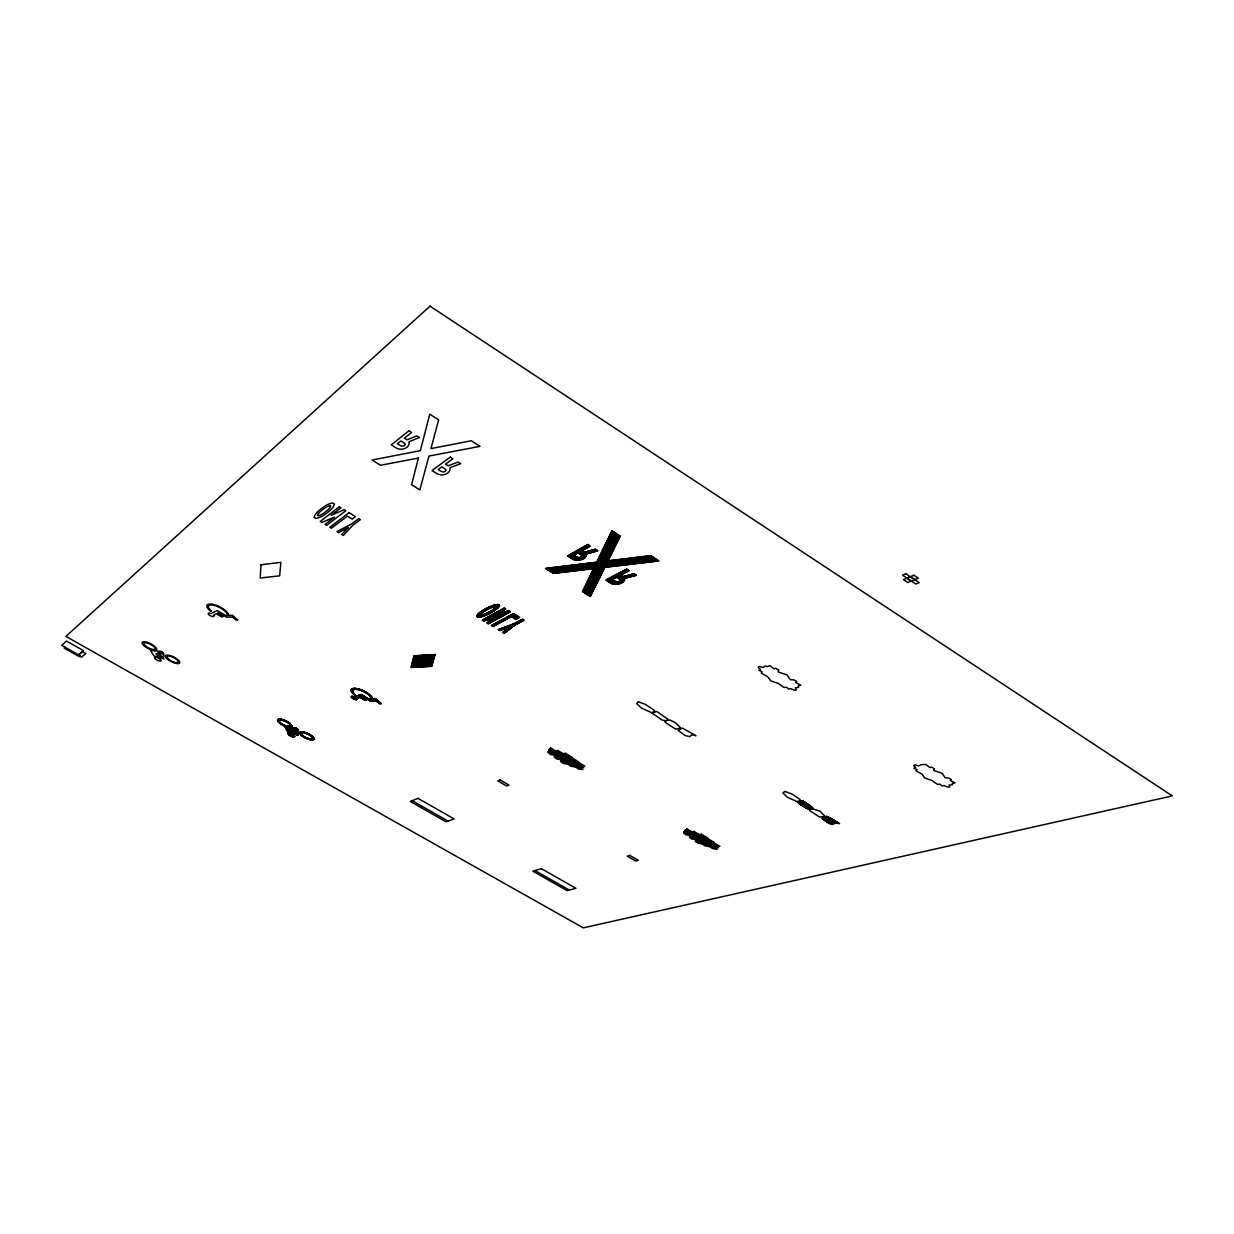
<?xml version="1.0" encoding="UTF-8"?>
<svg xmlns="http://www.w3.org/2000/svg" width="1234" height="1234" viewBox="0 0 1234 1234"><rect width="100%" height="100%" fill="white"/><g stroke="black" fill="none" stroke-linecap="round" stroke-linejoin="round"><path stroke-width="1.5" d="M435.047 654.483L431.699 666.298L411.076 667.471L414.084 655.809L435.016 654.606M297.78 733.366L298.551 731.376L292.335 729.51L298.643 730.112L296.607 728.353L285.1 727.088L287.861 731.978L297.965 735.125L297.209 733.706L291.733 731.839L290.514 730.081L297.78 733.366L293.785 728.045M596.716 562.226L611.925 530.79L620.224 536.111L607.961 560.853L650.781 555.686L658.971 560.915L604.768 567.316L590.315 596.5L582.51 591.61L593.631 568.627L553.341 573.378L545.428 568.427L596.716 562.226L601.637 573.625M65.201 647.341L64.245 648.189L79.392 656.673L80.364 655.84L61.7 645.351L66.482 641.063L83.357 650.549L78.452 654.76M833.027 824.189L828.662 823.155L821.998 818.358L826.687 816.368L839.598 823.618L835.68 822.708L833.027 824.189L831.192 818.312M492.829 626.517L511.277 616.584L515.843 619.375L519.622 617.355L513.529 613.622L491.333 625.607L492.829 626.517L492.212 625.129M906.928 578.098L910.276 576.694M370.863 700.711L361.223 694.464L354.281 696.902A3.07 1.08 24.9 0 0 351.32 697.056A3.07 1.08 24.9 0 0 355.006 699.477A3.07 1.08 24.9 0 0 356.564 698.413L359.804 697.272L365.171 700.403L366.282 699.801L361.13 696.809L362.38 696.377L369.799 700.681L376.108 700.835L379.162 703.55L381.244 703.642L380.18 702.686M508.963 610.815L494.526 615.18L505.909 608.948L504.382 608.007L482.324 620.131L483.836 621.041L497.78 616.907L486.828 622.877L488.34 623.787L510.49 611.755L508.963 610.815L509.688 612.187M636.436 575.275L624.79 578.314A23.353 10.52 23 0 1 616.846 584.191A6.787 3.039 22.8 0 1 610.845 583.204A11.862 5.322 22.8 0 1 610.028 582.756L605.786 580.073L626.687 569.09L629.139 570.632L620.656 575.059L623.093 576.602L634.014 573.733L636.389 575.245M369.305 699.154L376.401 699.323L381.244 703.642M477.82 617.231L478.175 617.262A37.236 15.348 24.6 0 0 482.386 616.476A93.229 38.778 25.3 0 0 486.196 615.087A187.136 78.575 26.5 0 0 490.978 612.727A126.269 52.846 25.7 0 0 494.88 610.398A108.484 45.349 25.5 0 0 497.95 607.868A37.637 15.687 24.6 0 0 499.6 605.385L498.12 604.444A37.205 15.394 23.7 0 0 493.723 605.277A90.884 37.221 23.1 0 0 489.852 606.712A176.246 71.109 22.1 0 0 480.797 611.786A90.498 36.897 23.1 0 0 478.221 613.93A36.804 15.055 23.8 0 0 476.679 616.352L477.82 617.231L476.956 615.689M806.758 808.455L811.062 809.288L813.221 808.239L802.516 800.635L797.365 801.869L806.758 808.455L804.583 801.961M372.36 698.537L370.894 697.981A9.98 3.548 24.9 0 0 358.014 689.544A9.98 3.548 24.9 0 0 355.253 694.711L354.22 694.742A11.569 4.103 24.9 0 1 357.428 688.742A11.569 4.103 24.9 0 1 372.36 698.537L370.385 696.67M498.783 604.583L499.4 605.832M412.171 800.681L448.05 821.088M534.954 870.525L569.275 890.053M581.661 556.118A2.73 1.234 23.4 0 0 580.504 554.513L578.052 552.971L574.011 555.254L576.448 556.796A2.545 1.157 23.4 0 0 578.36 557.49A5.568 2.514 23.5 0 0 581.615 555.794M619.962 580.026A5.522 2.483 22.8 0 1 616.614 581.646A2.53 1.126 22.8 0 1 614.733 580.952L612.311 579.425L616.476 577.25L618.897 578.777A2.715 1.219 22.8 0 1 619.992 580.335M910.584 576.648L914.949 579.579M906.789 578.237L911.155 581.152M351.304 696.778L353.526 698.922M351.86 692.32L354.359 694.742M355.978 696.315L357.721 698.012M355.593 696.439L357.336 698.135M355.207 696.578L356.965 698.274M354.837 696.701L356.58 698.398M354.451 696.84L356.919 699.231M353.819 696.732L356.688 699.508M353.078 696.516L356.287 699.616M352.461 696.408L355.778 699.616M351.937 696.408L355.161 699.508M351.536 696.516L354.42 699.308M353.14 688.51L354.05 689.39M359.773 694.973L361.531 696.67M362.457 697.58L365.295 700.341M352.708 688.603L353.649 689.513M359.387 695.112L364.323 699.909M352.322 688.726L353.294 689.683M359.017 695.236L363.043 699.169M351.968 688.896L353.001 689.883M358.631 695.374L361.763 698.413M351.659 689.096L352.754 690.161M358.246 695.513L360.482 697.673M351.412 689.359L352.6 690.516M357.875 695.637L359.618 697.333M351.212 689.667L352.538 690.963M357.49 695.775L359.233 697.472M351.104 690.068L352.662 691.58M357.104 695.914L358.863 697.611M351.088 690.562L353.202 692.613M356.734 696.038L358.477 697.734M351.274 691.241L354.852 694.727M356.348 696.177L358.091 697.873M359.017 689.143L359.958 690.053M358.292 688.942L359.202 689.837M367.917 698.351L370.323 700.696M357.613 688.788L358.492 689.652M366.637 697.596L369.784 700.681M356.95 688.649L357.814 689.513M365.341 696.855L368.503 699.925M356.317 688.557L357.181 689.39M364.061 696.099L367.208 699.184M355.716 688.479L356.58 689.312M362.765 695.359L365.927 698.444M355.145 688.418L356.009 689.266M361.485 694.603L364.647 697.688M354.59 688.402L355.469 689.251M360.914 694.572L363.351 696.948M354.081 688.402L354.96 689.266M360.544 694.696L362.287 696.408M365.033 699.076L365.958 699.986M353.587 688.433L354.482 689.312M360.158 694.835L361.901 696.547M363.752 698.336L365.619 700.156M374.612 699.277L377.064 701.683M368.334 693.631L371.743 696.979M374.072 699.262L375.66 700.819M366.683 692.536L372.236 697.966M373.547 699.262L375.121 700.804M365.387 691.78L367.377 693.739M373.007 699.246L374.596 700.789M364.261 691.194L365.788 692.675M372.467 699.231L374.056 700.789M363.243 690.716L364.539 691.981M371.943 699.215L373.516 700.773M362.302 690.3L363.459 691.441M371.403 699.2L372.992 700.758M361.408 689.945L362.488 690.994M370.863 699.2L372.452 700.742M360.575 689.636L361.593 690.624M370.339 699.184L371.928 700.727M359.773 689.374L360.744 690.315M369.799 699.169L371.388 700.727M376.216 699.308L380.596 703.611M375.691 699.308L380.057 703.596M375.151 699.292L379.501 703.565M277.804 719.576L279.378 721.674M279.794 722.214L281.352 724.296M288.262 733.474L289.836 735.557M277.619 719.808L280.673 723.849M288.139 733.783L289.095 735.032M277.527 720.162L279.887 723.294M277.635 720.779L278.899 722.461M280.735 719.206L281.383 720.054M285.64 725.746L286.273 726.579M286.797 727.273L291.07 732.981M291.872 734.029L294.031 736.914M280.349 719.144L280.997 720.024M285.162 725.561L285.794 726.425M286.411 727.242L290.607 732.842M291.347 733.814L293.692 736.929M279.964 719.113L280.627 720.008M284.653 725.361L285.301 726.24M286.026 727.196L290.144 732.688M290.854 733.628L293.306 736.899M279.594 719.098L280.288 720.024M284.113 725.129L284.807 726.039M285.64 727.15L289.682 732.549M290.283 733.459A3.563 1.157 25.1 0 1 294.602 736.636A3.563 1.157 25.1 0 1 289.311 735.202A3.563 1.157 25.1 0 1 290.283 733.459L292.905 736.821M279.239 719.113L279.964 720.07M283.573 724.867L284.283 725.823M285.255 727.104L289.234 732.41M289.959 733.366L292.473 736.729M278.899 719.144L279.671 720.162M282.987 724.574L283.743 725.577M285.779 728.291L288.771 732.256M289.543 733.289L292.011 736.59M278.591 719.191L279.408 720.301M282.37 724.219L283.188 725.314M286.859 730.189L288.309 732.117M289.157 733.258L291.532 736.405M278.298 719.283L279.208 720.502M281.691 723.803L282.601 725.021M288.818 733.258L291.008 736.189M278.036 719.407L279.115 720.841M280.92 723.247L282 724.682M288.509 733.32L290.453 735.911M284.884 720.44L285.594 721.381M289.311 726.348L290.005 727.289M290.283 727.659L292.905 731.16M293.985 732.61L295.235 734.276M284.375 720.224L285.054 721.134M288.972 726.379L289.635 727.273M289.897 727.613L292.365 730.914M293.507 732.441L294.772 734.137M283.882 720.039L284.53 720.918M288.617 726.379L289.265 727.242M289.512 727.566L291.826 730.667M293.029 732.286L294.309 733.983M283.388 719.869L284.036 720.733M288.247 726.363L288.879 727.196M289.126 727.536L291.286 730.435M292.566 732.117L293.846 733.844M282.91 719.715L283.542 720.563M287.846 726.302L288.478 727.135M288.741 727.489L290.761 730.189M292.088 731.963L293.383 733.706M282.463 719.576L283.08 720.409M287.445 726.24L288.062 727.057M288.34 727.443L292.921 733.551M282 719.468L282.632 720.286M287.013 726.147L287.63 726.965M287.954 727.397L292.458 733.412M293.846 735.263L294.648 736.328M281.568 719.36L282.2 720.193M286.581 726.039L287.183 726.857M287.568 727.366L291.995 733.274M293.06 734.693L294.571 736.698M281.151 719.268L281.784 720.116M286.118 725.901L286.735 726.733M287.183 727.32L291.532 733.119M292.427 734.323L294.324 736.852M290.005 723.448L291.918 726.008M293.399 727.998L294.695 729.741M295.111 730.297L297.193 733.104M289.157 722.8L291.887 726.44M293.013 727.952L294.309 729.695M295.019 730.651L296.654 732.857M288.432 722.306L291.733 726.718M292.612 727.906L293.923 729.664M294.571 730.528L296.129 732.61M296.839 733.582L297.872 734.955M287.769 721.89L288.972 723.494M290.329 725.314L291.517 726.919M292.227 727.875L293.538 729.633M294.031 730.281L295.589 732.364M296.361 733.412L297.548 735.001M287.136 721.535L288.108 722.831M290.298 725.762L291.27 727.057M291.841 727.829L293.152 729.587M293.491 730.034L295.049 732.132M295.882 733.258L297.085 734.862M286.55 721.211L287.399 722.368M290.252 725.854A6.139 2.005 25.3 0 1 281.121 723.402A6.139 2.005 25.3 0 1 282.802 720.332A6.139 2.005 25.3 0 1 290.252 725.854L290.977 727.165M291.455 727.782L292.767 729.556M292.952 729.803L294.51 731.885M295.42 733.089L296.623 734.708M285.98 720.934L286.766 721.983M289.897 726.178L290.684 727.227M291.054 727.736L293.97 731.639M294.941 732.934L296.16 734.569M285.424 720.671L286.165 721.659M289.62 726.286L290.345 727.273M290.669 727.705L293.445 731.407M294.463 732.765L295.697 734.431M297.363 729.001L298.15 730.065M299.893 732.41L303.04 736.652M296.515 728.338L297.764 730.019M299.754 732.703L302.315 736.143M296.129 728.291L297.379 729.988M299.739 733.166L301.451 735.479M295.728 728.245L296.993 729.957M297.81 731.037L298.381 731.824M295.342 728.214L296.607 729.911M297.271 730.806L298.258 732.132M294.957 728.168L296.222 729.88M296.731 730.559L298.134 732.441M294.556 728.122L295.851 729.849M296.191 730.312L298.011 732.765M294.17 728.075L295.466 729.803M295.651 730.065L297.888 733.073M302.361 731.87L302.993 732.734M306.927 738.055L307.559 738.904M301.975 731.839L302.638 732.734M306.418 737.839L307.065 738.719M301.62 731.839L302.299 732.765M305.878 737.593L306.556 738.503M301.266 731.855L301.991 732.826M305.307 737.3L306.032 738.271M300.942 731.885L301.713 732.934M304.721 736.976L305.477 738.025M300.633 731.963L301.482 733.104M304.073 736.59L304.921 737.731M300.356 732.071L301.327 733.382M303.363 736.112L304.335 737.423M300.109 732.209L301.343 733.875M302.484 735.402L303.703 737.068M306.34 732.873L306.988 733.752M310.829 738.981L311.477 739.845M305.847 732.703L306.479 733.551M310.459 738.965L311.091 739.798M305.369 732.533L305.986 733.366M310.073 738.919L310.69 739.752M304.906 732.394L305.508 733.212M309.672 738.857L310.274 739.675M310.983 735.279L313.852 739.181A7.759 2.545 25 0 1 302.207 736.066A7.759 2.545 25 0 1 304.474 732.271L305.045 733.089A6.047 1.974 25 0 1 312.279 738.472L313.158 739.706M309.256 738.78L309.857 739.582M303.996 732.148L304.613 732.965M308.824 738.672L309.425 739.49M303.579 732.055L304.181 732.873M308.377 738.549L308.978 739.367M303.163 731.978L303.765 732.811M307.914 738.41L308.515 739.228M302.746 731.916L303.379 732.765M307.436 738.24L308.053 739.073M310.289 734.832L313.667 739.413M309.657 734.446L310.706 735.88M312.372 738.148L313.421 739.582M309.04 734.107L309.935 735.325M308.469 733.814L309.271 734.909M312.063 738.703L312.85 739.783M307.898 733.536L308.654 734.554M311.801 738.827L312.541 739.829M307.374 733.304L308.068 734.245M311.508 738.919L312.202 739.86M306.85 733.073L307.513 733.983M311.184 738.965L311.847 739.86M312.773 736.729L313.822 738.179M311.77 735.85L313.945 738.827M411.925 664.201L413.822 667.316M411.662 665.219L412.974 667.363M411.4 666.221L412.125 667.409M412.711 661.131L416.398 667.162M412.449 662.149L415.534 667.208M412.187 663.182L414.686 667.27M413.513 658.046L418.958 667.023M413.251 659.079L418.11 667.07M412.974 660.097L417.246 667.116M415.688 655.717L422.398 666.823M414.825 655.763L421.55 666.869M414.053 655.979L420.686 666.915M413.776 657.012L419.822 666.977M418.295 655.547L424.99 666.668M417.431 655.593L424.126 666.73M416.552 655.655L423.262 666.776M420.902 655.377L427.596 666.53M420.038 655.439L426.717 666.576M419.159 655.485L425.853 666.622M423.524 655.208L430.188 666.375M422.645 655.269L429.324 666.422M421.781 655.331L428.46 666.483M426.146 655.053L432.07 665.003M425.267 655.1L431.777 666.021M424.388 655.161L431.067 666.329M428.784 654.884L432.949 661.902M427.905 654.946L432.656 662.936M427.026 654.992L432.363 663.969M431.422 654.714L433.828 658.802M430.543 654.776L433.535 659.835M429.663 654.822L433.242 660.869M434.059 654.544L434.723 655.655M433.18 654.606L434.414 656.704M432.301 654.668L434.121 657.753M478.453 613.714L480.211 617M477.897 614.285L479.424 617.123M477.404 614.933L478.622 617.216M480.211 612.218L481.044 613.761M481.692 614.979L482.479 616.445M483.959 619.237L484.777 620.764M479.61 612.681L480.55 614.439M480.844 614.995L481.738 616.661M483.312 619.591L484.052 620.98M479.023 613.19L480.982 616.846M482.725 610.491L483.419 611.786M484.653 614.116L485.363 615.442M486.597 617.787L487.723 619.884M488.757 621.828L489.466 623.17M482.093 610.907L482.803 612.234M483.944 614.378L484.653 615.72M485.949 618.141L486.983 620.116M488.093 622.183L488.803 623.525M481.461 611.324L482.186 612.696M483.204 614.609L483.929 615.967M485.286 618.512L486.258 620.332M487.43 622.553L487.985 623.571M480.828 611.755L481.599 613.205A31.436 12.895 23.8 0 0 480.427 614.625L481.167 615.072A31.76 13.111 24.6 0 0 483.836 614.409A79.948 33.241 25.2 0 0 486.273 613.421A161.083 67.531 26.2 0 0 489.42 611.833A108.546 45.349 25.5 0 0 492.042 610.29A93.013 38.809 25.3 0 0 494.186 608.671A31.991 13.312 24.5 0 0 495.497 607.113L494.741 606.665A31.668 13.08 23.8 0 0 492.027 607.344A78.128 32.022 23.2 0 0 489.543 608.362A152.893 61.901 22.4 0 0 483.512 611.725A77.896 31.837 23.3 0 0 481.692 613.113M482.463 614.825L483.204 616.213M484.623 618.866L485.517 620.548M484.684 609.318L485.348 610.568M486.751 613.205L487.445 614.517M488.587 616.692L489.944 619.237M490.746 620.748L491.456 622.09M492.875 624.774L493.585 626.116M484.021 609.689L484.7 610.969M486.057 613.529L486.751 614.841M487.924 617.046L489.204 619.453M490.083 621.103L490.793 622.445M483.373 610.09L484.052 611.37M485.363 613.822L486.057 615.149M487.26 617.416L488.463 619.669M489.42 621.473L490.129 622.815M486.705 608.223L487.353 609.457M488.787 612.172L489.497 613.514M490.592 615.581L492.165 618.573M492.736 619.653L493.446 621.01M494.865 623.694L495.574 625.036M486.026 608.578L486.674 609.812M488.109 612.527L488.818 613.869M489.929 615.951L491.425 618.789M492.073 620.023L492.782 621.365M494.202 624.065L494.911 625.407M485.348 608.933L486.011 610.182M487.43 612.866L488.14 614.193M489.266 616.321L490.685 619.021M491.41 620.378L492.119 621.735M493.538 624.419L494.248 625.761M488.772 607.205L489.42 608.424M490.793 611.061L491.533 612.45M492.597 614.486L494.402 617.91M494.741 618.558L495.451 619.915M496.87 622.615L497.58 623.972M500.186 628.924L500.834 630.142M488.078 607.529L488.726 608.763M490.129 611.447L490.854 612.804M491.934 614.856L493.646 618.126M494.078 618.928L494.788 620.286M496.207 622.985L496.916 624.327M499.477 629.186L500.109 630.404M487.384 607.868L488.032 609.102M489.466 611.802L490.176 613.175M491.255 615.226L492.906 618.357M493.399 619.298L494.124 620.64M495.544 623.34L496.238 624.682M498.752 629.448L499.292 630.451M490.901 606.28L491.548 607.529M492.736 609.797L493.523 611.293M494.618 613.375L496.639 617.247M496.747 617.463L497.456 618.82M498.875 621.535L499.585 622.877M502.331 628.121L502.978 629.355M504.012 631.33L504.768 632.78M490.176 606.573L490.823 607.807M492.104 610.244L492.86 611.694M493.939 613.745L495.883 617.463M496.083 617.833L496.793 619.19M498.212 621.89L498.922 623.247M501.621 628.384L502.253 629.618M503.395 631.793L504.166 633.243M489.466 606.881L490.114 608.115M491.456 610.66L492.196 612.079M493.261 614.116L495.142 617.694M495.405 618.203L496.13 619.561M497.533 622.26L498.243 623.602M500.896 628.661L501.544 629.88M493.091 605.478L493.801 606.85M494.572 608.316L495.451 609.997M496.639 612.265L497.348 613.637M497.657 614.239L499.477 617.725M500.896 620.44L501.606 621.797M504.49 627.319L505.122 628.553M505.847 629.957L506.619 631.407M492.351 605.74L493.029 607.035M493.97 608.84L494.819 610.444M495.96 612.635L496.67 614.008M496.916 614.47L498.814 618.095M500.217 620.81L500.927 622.167M503.765 627.597L504.413 628.816M505.246 630.404L506.002 631.87M491.626 606.002L492.273 607.267M493.369 609.334L494.171 610.876M495.281 613.005L496.006 614.378M496.161 614.686L498.135 618.465M499.554 621.165L500.264 622.522M503.04 627.859L503.688 629.093M504.629 630.867L505.385 632.332M496.191 604.691L497.873 607.946M499.338 610.768L500.048 612.157M500.665 613.329L502.192 616.26M503.595 618.99L504.305 620.347M507.375 626.255L508.007 627.489M508.331 628.091L509.087 629.571M495.389 604.845L497.287 608.485M498.659 611.154L499.369 612.527M499.909 613.56L501.513 616.63M502.917 619.36L503.626 620.702M506.65 626.517L507.282 627.751M507.714 628.569L508.47 630.034M494.603 605.03L496.685 609.01M497.981 611.524L498.706 612.897M499.153 613.776L500.834 617M502.253 619.715L502.948 621.072M505.925 626.795L506.572 628.013M507.081 629.032L507.853 630.481M493.847 605.246L494.603 606.681M495.112 607.683L496.068 609.519M497.302 611.894L498.027 613.267M498.413 614.008L500.156 617.37M501.575 620.085L502.284 621.442M505.2 627.057L505.847 628.291M506.464 629.494L507.236 630.944M501.374 609.658L502.099 611.031M502.917 612.65L504.228 615.149M505.632 617.895L506.341 619.252M509.534 625.437L510.953 628.168M497.826 604.459L498.952 606.65M500.696 610.028L501.405 611.401M502.176 612.866L503.549 615.519M504.953 618.249L505.662 619.622M508.809 625.715L509.457 626.949M509.565 627.165L510.336 628.63M496.993 604.567L498.428 607.344M500.017 610.398L500.726 611.786M501.42 613.097L502.87 615.889M504.274 618.62L504.984 619.977M508.084 625.977L508.732 627.211M508.948 627.628L509.704 629.109M503.426 608.532L504.135 609.904M505.2 611.956L506.264 614.038M507.683 616.784L508.377 618.157M511.724 624.635L512.82 626.779M502.747 608.902L503.457 610.29M504.428 612.187L505.585 614.409M506.989 617.154L507.698 618.512M510.999 624.898L512.203 627.242M502.068 609.272L502.778 610.66M503.673 612.419L504.907 614.779M506.31 617.524L507.02 618.882M510.259 625.175L511.57 627.705M507.467 611.262L508.315 612.928M509.735 615.673L510.429 617.046M513.899 623.818L514.701 625.376M506.711 611.493L507.637 613.298M509.04 616.044L509.75 617.416M513.174 624.096L514.069 625.839M504.12 608.146L504.829 609.534M505.955 611.725L506.958 613.668M508.362 616.414L509.071 617.787M512.449 624.358L513.452 626.301M511.786 614.563L513.529 617.956M515.982 622.769L516.676 624.126M511.107 614.933L512.249 617.185M515.288 623.124L515.982 624.481M508.223 611.031L509.01 612.558M510.413 615.303L511.123 616.676M514.609 623.494L515.334 624.898M514.131 613.992L516.645 618.944M518.033 621.674L518.727 623.031M513.174 613.822L515.966 619.314M517.354 622.029L518.049 623.401M512.48 614.193L514.794 618.743M516.66 622.399L517.354 623.756M517.971 616.352L518.727 617.833M520.116 620.579L520.81 621.936M516.691 615.565L518.033 618.203M519.421 620.933L520.116 622.306M515.411 614.779L517.339 618.573M518.727 621.304L519.421 622.661M522.198 619.468L522.877 620.841M521.504 619.838L522.183 621.211M520.81 620.208L521.488 621.566M523.077 619.483L523.571 620.471M548.59 568.041L550.133 571.357M547.68 568.149L548.791 570.524M546.785 568.257L547.449 569.676M551.305 567.717L553.896 573.301M550.395 567.825L552.817 573.039M549.5 567.933L551.475 572.206M554.035 567.378L556.611 572.992M553.125 567.486L555.701 573.1M552.215 567.609L554.806 573.208M556.765 567.054L559.341 572.669M555.84 567.162L558.431 572.777M554.93 567.27L557.521 572.885M559.496 566.714L562.072 572.345M558.586 566.838L561.162 572.453M557.675 566.946L560.251 572.561M561.331 566.499L563.892 572.129M560.406 566.607L562.982 572.237M564.077 566.175L566.637 571.805M563.167 566.283L565.712 571.913M562.241 566.391L564.802 572.021M566.838 565.835L569.383 571.481M565.912 565.943L568.473 571.589M565.002 566.051L567.547 571.697M569.599 565.496L572.144 571.157M568.689 565.604L571.219 571.265M567.763 565.727L570.309 571.373M571.45 565.28L573.995 570.941M582.88 590.824L583.528 592.243M570.524 565.388L573.07 571.049M569.707 554.76L571.296 558.339M574.226 564.941L576.756 570.617M584.376 587.739L587.507 594.742M568.92 555.207L569.923 557.475M573.301 565.049L575.831 570.725M583.883 588.772L586.181 593.909M568.134 555.655L568.566 556.611M572.375 565.157L574.905 570.833M583.389 589.79L584.854 593.076M572.067 553.418L574.951 559.928M577.018 564.601L579.533 570.278M585.888 584.623L590.762 595.606M571.28 553.865L573.81 559.588M576.093 564.709L578.607 570.401M585.394 585.656L590.145 596.392M570.494 554.313L572.622 559.11A6.833 3.085 23.5 0 0 578.684 560.113A23.523 10.674 23.7 0 0 586.351 553.989L597.796 550.734L595.328 549.176L584.592 552.23L582.139 550.673L590.376 546.03L587.908 544.456L567.547 555.979L571.866 558.693A11.954 5.399 23.4 0 0 572.684 559.141M575.167 564.833L577.682 570.509M584.885 586.69L588.834 595.575M574.442 552.076L575.476 554.421M576.54 556.842L578.036 560.221M579.81 564.262L582.325 569.954M587.415 581.476L592.274 592.521M573.656 552.524L574.689 554.868M575.183 555.994L577.065 560.251M578.885 564.37L581.399 570.062M586.906 582.525L591.765 593.554M572.854 552.971L576.031 560.143M577.959 564.493L580.474 570.17M586.397 583.574L591.256 594.572M576.031 551.182L577.065 553.526M578.823 557.537L579.887 559.943M581.692 564.031L584.191 569.738M588.433 579.378L593.292 590.469M575.245 551.629L576.278 553.973M577.759 557.367L578.962 560.082M580.751 564.154L583.25 569.846M587.908 580.427L592.783 591.502M578.422 549.824L580.474 554.498M581.445 556.735L582.51 559.172M584.5 563.691L586.983 569.398M589.96 576.201L594.834 587.353M577.62 550.271L579.101 553.634M580.705 557.305L581.661 559.496M583.559 563.815L586.057 569.522M589.451 577.265L594.325 588.402M576.833 550.719L577.867 553.079M579.81 557.521L580.782 559.742M582.618 563.923L585.117 569.63M588.942 578.314L593.816 589.436M580.828 548.467L584.839 557.66M587.307 563.352L589.79 569.075M591.502 573.008L596.392 584.222M580.026 548.914L584.114 558.277M586.366 563.475L588.865 569.183M590.993 574.072L595.868 585.271M579.224 549.361L583.327 558.771M585.425 563.583L587.924 569.29M590.469 575.137L595.359 586.32M582.433 547.557L583.466 549.917M584.422 552.122L586.027 555.84M589.189 563.136L591.672 568.859M592.551 570.864L597.426 582.124M581.63 548.004L582.664 550.379M583.034 551.243L585.487 556.889M588.248 563.244L590.731 568.967M592.027 571.928L596.901 583.173M584.854 546.184L585.888 548.559M587.153 551.505L588.016 553.511M592.027 562.781L598.999 578.962M584.052 546.631L585.086 549.022M586.258 551.752L587.137 553.758M591.086 562.905L598.475 580.011M583.25 547.094L584.268 549.469M585.379 552.014L586.351 554.251M590.13 563.013L592.613 568.735M593.06 569.784L597.95 581.075M587.291 544.811L588.309 547.186M589.837 550.734L590.7 552.755M594.865 562.442L600.572 575.769M586.474 545.258L587.507 547.649M588.942 550.996L589.806 553.002M593.909 562.565L600.048 576.833M585.672 545.721L586.69 548.112M588.047 551.243L588.911 553.264M592.968 562.673L599.523 577.898M591.626 550.225L592.49 552.246M588.248 544.672L589.127 546.739M590.731 550.472L591.595 552.493M595.806 562.334L601.112 574.705M594.325 549.454L595.189 551.475M598.336 558.879L603.241 570.401M607.066 579.394L607.93 581.43M593.431 549.716L594.294 551.737M597.811 559.989L602.701 571.481M592.521 549.963L593.384 551.984M597.271 561.084L602.177 572.561M599.94 555.562L604.907 567.285M609.488 578.129L611.802 583.589M596.562 549.948L596.994 550.966M599.416 556.673L604.305 568.226M608.686 578.545L610.599 583.08M595.235 549.192L596.084 551.228M598.876 557.783L603.781 569.321M607.868 578.977L609.272 582.278M601.02 553.326L606.819 567.069M611.123 577.265L614.023 584.176M600.48 554.452L605.863 567.177M610.306 577.697L612.943 583.929M602.655 549.963L609.673 566.73M613.56 575.985L614.517 578.268M615.859 581.461L617 584.176M602.099 551.089L608.732 566.838M612.743 576.417L613.714 578.7M614.625 580.89L616.059 584.299M601.56 552.215L607.776 566.961M611.925 576.849L612.897 579.132M613.283 580.042L615.072 584.299M604.29 546.585L609.195 558.354M610.136 560.591L612.558 566.391M616.013 574.689L617.308 577.774M618.866 581.538L619.761 583.651M603.734 547.711L608.655 559.465M609.18 560.714L611.601 566.499M615.195 575.121L616.152 577.419M617.941 581.708L618.866 583.883M603.195 548.837L608.1 560.575M608.208 560.838L610.629 566.622M614.378 575.553L615.334 577.851M616.954 581.692L617.941 584.052M605.385 544.302L610.306 556.133M612.064 560.359L614.47 566.159M617.663 573.825L621.473 583.003M604.83 545.443L609.75 557.244M611.092 560.483L613.514 566.283M616.83 574.257L618.666 578.638M619.669 581.06L620.625 583.373M607.051 540.878L611.971 552.77M614.964 560.02L617.355 565.82M620.131 572.53L621.088 574.843M621.365 575.507L623.741 581.245M606.496 542.019L611.416 553.896M613.992 560.128L616.398 565.943M619.314 572.962L623.031 581.97M605.94 543.161L610.861 555.022M613.02 560.251L615.427 566.051M618.481 573.394L622.275 582.541M608.161 538.579L613.082 550.534M616.892 559.773L619.283 565.604M621.782 571.666L622.738 573.98M623.756 576.417L624.743 578.854M607.606 539.736L612.527 551.66M615.92 559.897L618.327 565.712M620.964 572.098L621.921 574.412M622.723 576.371L624.342 580.273M609.843 535.109L614.763 547.125M619.807 559.434L622.183 565.249M624.281 570.355L625.222 572.669M626.471 575.707L627.273 577.666M609.272 536.266L614.208 548.266M618.836 559.542L621.226 565.373M623.448 570.787L624.404 573.116M625.561 575.954L626.363 577.913M608.717 537.422L613.637 549.392M617.864 559.665L620.255 565.481M622.615 571.219L623.571 573.548M624.651 576.185L625.453 578.144M610.969 532.779L615.889 544.857M621.751 559.187L624.126 565.033M625.947 569.476L626.887 571.805M628.291 575.229L629.093 577.188M610.398 533.936L615.334 545.999M620.779 559.311L623.155 565.141M625.114 569.907L626.054 572.237M627.381 575.476L628.183 577.435M613.761 531.977L617.602 541.418M624.666 558.832L627.042 564.678M631.037 574.504L631.823 576.479M612.357 531.067L617.031 542.559M623.694 558.956L626.07 564.802M628.199 570.046L628.569 570.926M630.111 574.751L630.913 576.71M611.524 531.607L616.46 543.7M622.723 559.079L625.098 564.91M626.841 569.167L627.72 571.373M629.201 574.998L630.003 576.957M618.003 534.692L619.314 537.947M627.597 558.493L629.957 564.339M633.782 573.795L634.569 575.754M616.584 533.782L618.743 539.104M626.625 558.601L628.985 564.447M632.857 574.026L633.659 576M615.18 532.887L618.172 540.261M625.653 558.724L628.013 564.57M631.947 574.273L632.749 576.247M629.556 558.246L631.916 564.108M619.406 535.587L619.884 536.79M628.584 558.37L630.944 564.216M635.032 574.381L635.495 575.522M632.502 557.891L634.847 563.768M631.53 558.015L633.875 563.876M630.543 558.123L632.888 564M634.477 557.66L636.821 563.537M633.489 557.768L635.834 563.645M637.438 557.29L639.767 563.182M636.451 557.413L638.78 563.306M635.464 557.537L637.793 563.414M639.413 557.058L641.742 562.951M638.425 557.182L640.755 563.059M642.39 556.704L644.703 562.596M641.402 556.812L643.716 562.719M640.4 556.935L642.729 562.827M644.379 556.457L646.693 562.365M643.377 556.58L645.691 562.488M647.372 556.102L649.67 562.01M646.369 556.21L648.668 562.133M645.367 556.333L647.68 562.257M649.362 555.855L651.66 561.779M648.359 555.979L650.657 561.902M652.987 557.089L654.652 561.424M651.598 556.195L653.65 561.547M650.364 555.732L652.647 561.671M655.763 558.863L656.658 561.192M654.375 557.969L655.655 561.316M657.151 559.758L657.66 561.069M798.645 801.637L799.524 804.275M798.136 801.73L798.706 803.38M800.604 801.174L802.146 805.787M800.11 801.313L801.498 805.416M799.632 801.437L800.835 805.031M799.138 801.545L800.187 804.661M802.563 800.665L804.769 807.314M802.054 800.758L804.121 806.928M801.576 800.897L803.457 806.542M801.082 801.036L802.81 806.172M805.262 802.393L807.314 808.563M803.905 801.529L806.08 808.069M803.226 801.097L805.432 807.684M807.961 804.105L809.566 808.995M807.283 803.689L809.01 808.887M806.604 803.257L808.44 808.779M805.941 802.825L807.869 808.671M810.738 806.111L811.694 808.98M809.998 805.478L811.232 809.211M809.303 804.969L810.707 809.226M808.625 804.537L810.136 809.118M812.219 807.375L812.604 808.532M811.478 806.743L812.142 808.764M822.569 817.972L822.97 819.253M824.389 817.031L825.716 821.212M823.896 817.17L825.052 820.78M823.433 817.371L824.374 820.332M823.001 817.679L823.71 819.885M825.854 816.615L827.736 822.538M825.361 816.754L827.058 822.106M824.867 816.893L826.394 821.659M828.107 816.985L830.266 823.834M827.474 816.707L829.649 823.572M826.857 816.445L829.032 823.309M826.333 816.476L828.4 822.985M830.575 818.049L832.595 824.513M829.958 817.772L832.102 824.605M829.341 817.51L831.485 824.343M828.724 817.247L830.868 824.096M833.151 819.469L834.338 823.279M832.487 819.037L833.906 823.587M831.824 818.62L833.459 823.88M835.156 820.764L835.773 822.739M834.492 820.332L835.264 822.847M833.829 819.9L834.786 823.001M837.824 822.476L838.164 823.572M837.161 822.045L837.562 823.356M836.498 821.613L836.961 823.155M835.819 821.196L836.374 822.955M404.86 444.379A2.838 1.311 26.5 0 0 403.487 442.605L400.865 440.954L397.363 443.731L399.97 445.381A2.638 1.219 26.5 0 0 401.914 446.091A5.784 2.669 26.6 0 0 404.752 444.009M445.736 470.2A2.807 1.296 25.8 0 0 444.41 468.488L441.834 466.853L438.193 469.522L440.769 471.141A2.622 1.203 25.8 0 0 442.697 471.851A5.723 2.638 25.8 0 0 445.644 469.861M304.474 732.271A7.759 2.545 25 0 1 313.837 739.212M312.279 738.472A6.047 1.974 25 0 1 303.24 736.035A6.047 1.974 25 0 1 304.983 733.058M160.497 653.141L160.451 654.113L157.705 652.863L163.814 653.264L161.561 651.367L150.425 650.457L153.895 655.809L164.014 658.925L163.058 657.352L157.536 655.501L156.07 653.573L163.536 656.951L163.937 654.699L160.497 653.141M314.223 517.416L315.811 518.388A38.717 16.119 27.1 0 0 319.714 517.308A97.224 40.66 27.9 0 0 323.123 515.565A196.206 82.107 29.1 0 0 327.303 512.696A131.945 55.345 28.3 0 0 330.65 509.858A113.235 47.524 28.1 0 0 333.165 506.866A39.133 16.505 27.1 0 0 334.321 503.981L332.856 502.978A38.547 16.227 26.2 0 0 328.691 504.12A93.923 39.303 25.5 0 0 325.221 505.925A181.413 75.32 24.4 0 0 317.385 512.064A93.522 38.948 25.5 0 0 315.287 514.609A38.131 15.857 26.2 0 0 314.223 517.416M261.053 564.756L260.158 578.036L279.655 575.815L280.858 562.349L261.053 564.756M548.297 751.321L548.004 752.57L550.595 754.514L555.285 755.285L548.297 751.321M549.068 749.377L548.76 750.627L551.351 752.586L556.056 753.357L549.068 749.377M550.41 747.85L550.102 749.115L552.709 751.074L557.429 751.845L550.41 747.85M554.59 755.84L554.282 757.074L556.858 759.018L561.547 759.789L554.59 755.84M555.377 753.912L555.053 755.162L557.645 757.105L562.349 757.877L555.377 753.912M556.673 752.293L556.349 753.527L558.94 755.486L563.66 756.257L569.445 759.357L570.956 758.864L556.673 752.293M557.537 750.38L557.213 751.629L559.804 753.604L564.54 754.375L557.537 750.38M418.434 458.061L411.57 484.684L419.868 489.883L428.938 456.071L480.041 446.353L471.311 440.769L430.944 448.59L438.641 419.853L429.771 414.161L420.362 450.641L372.097 460.004L380.519 465.264L418.434 458.061M560.961 760.237L560.637 761.471L563.213 763.399L567.887 764.185L560.961 760.237M562.149 758.601L561.825 759.836L564.401 761.779L569.105 762.55L574.921 765.759L576.432 765.265L562.149 758.601M563.028 756.72L562.689 757.969L565.28 759.913L568.488 761.177L570.37 759.434L577.327 763.399L572.607 762.627L563.028 756.72M565.141 753.234L564.802 754.483L567.393 756.457L572.129 757.229L565.141 753.234M568.257 763.013L567.918 764.232L570.494 766.175L575.183 766.962L568.257 763.013M571.481 757.691L571.141 758.925L573.717 760.884L578.468 761.671L571.481 757.691M575.862 765.682L575.507 766.9L578.067 768.828L582.787 769.615L575.862 765.682M576.88 763.846L576.525 765.065L579.101 767.008L583.821 767.795L576.88 763.846M778.592 670.093L778.083 671.898L786.968 674.905L790.408 679.703L794.079 679.903L796.794 681.631L795.621 682.479L800.804 685.163L798.182 685.919L798.614 687.323L795.267 687.832L796.485 689.868L794.418 690.207L790.5 688.557L788.727 689.204L786.706 687.261L783.852 687.4L778.392 683.497L770.864 680.906L767.594 676.679L761.224 673.101L762.18 671.774L758.802 670.309L760.56 669.63L758.216 667.332L759.404 666.422L763.167 667.517L765.018 666.036L767.702 666.607L769.862 665.542L773.888 668.705L775.862 668.365L778.592 670.093M577.975 762.134L577.62 763.368L580.196 765.311L584.931 766.098L577.975 762.134M684.052 831.839L683.559 832.935L685.95 834.755L690.716 835.619L684.052 831.839M685.132 830.143L684.623 831.238L687.045 833.073L691.811 833.937L685.132 830.143M686.767 828.847L686.258 829.942L688.665 831.793L693.446 832.641L686.767 828.847M689.914 836.081L689.405 837.161L691.796 838.997L696.547 839.86L689.914 836.081M691.009 834.4L690.5 835.495L692.891 837.315L697.657 838.179L691.009 834.4M692.598 833.012L692.089 834.107L694.495 835.942L699.262 836.806L692.598 833.012M693.786 831.361L693.261 832.456L695.668 834.292L700.465 835.156L693.786 831.361M695.868 840.231L695.359 841.295L697.734 843.115L702.485 843.979L695.868 840.231M697.349 838.827L696.84 839.891L699.215 841.711L702.362 842.961L704.568 841.495L711.185 845.259L706.419 844.395L697.349 838.827M698.537 837.192L698.012 838.272L700.403 840.092L705.185 840.971L698.537 837.192M699.801 835.588L699.262 836.683L701.668 838.503L706.45 839.382L699.801 835.588M701.251 834.184L700.711 835.264L703.118 837.115L707.93 837.979L701.251 834.184M703.041 842.961L702.516 844.041L704.892 845.845L709.658 846.725L703.041 842.961M705.771 839.876L705.231 840.956L707.622 842.776L712.404 843.655L705.771 839.876M707.175 838.364L706.65 839.444L709.041 841.279L713.838 842.143L707.175 838.364M934.292 768.813L933.521 770.371L942.236 773.379L945.121 777.728L948.869 778.052L951.414 779.672L950.103 780.366L955.054 782.927L952.262 783.497L952.494 784.747L948.977 785.071L949.933 786.906L947.774 787.138L943.964 785.534L942.036 786.043L940.231 784.253L937.269 784.253L932.194 780.613L924.806 778.037L922.029 774.196L915.952 770.803L917.14 769.661L913.87 768.242L915.767 767.702L913.684 765.589L915.042 764.849L918.759 765.959L920.872 764.725L925.932 764.463L929.634 767.409L931.732 767.178L934.292 768.813M710.537 845.614L709.997 846.678L712.373 848.483L717.155 849.362L710.537 845.614M711.864 844.025L711.324 845.089L713.699 846.91L718.496 847.789L711.864 844.025M713.267 842.544L712.712 843.624L715.103 845.444L719.9 846.323L713.267 842.544M348.096 527.612L341.679 534.492L343.268 535.448L352.955 525.098L360.359 519.637L358.739 518.65L351.351 524.111L336.944 531.592L338.517 532.564L348.096 527.612M689.729 736.621L685.379 735.634L678.222 730.513L682.417 728.091L695.961 735.695L692.043 734.847L689.729 736.621M638.348 701.807L636.605 703.519L641.433 708.1L651.583 712.666L654.807 711.725L654.143 710.182L645.305 704.321L638.348 701.807M430.018 306.155L65.896 636.389L583.281 927.845L1172.3 795.899L430.018 306.155M82.493 651.66L78.205 655.331L81.552 657.198L85.856 653.542L82.493 651.66M408.917 430.82L391.271 444.857L395.867 447.757A12.417 5.723 26.6 0 0 396.731 448.235A7.095 3.27 26.6 0 0 402.654 449.053A24.464 11.307 26.8 0 0 409.009 441.741L419.483 437.53L416.845 435.849L407.035 439.813L404.413 438.163L411.57 432.502L408.917 430.82M339.35 506.742L320.269 521.442L321.858 522.414L334.522 517.123L325.036 524.357L326.624 525.314L345.828 510.722L344.209 509.719L331.113 515.303L340.97 507.729L339.35 506.742M349.068 512.696L329.802 527.257L331.391 528.214L347.402 516.167L352.23 519.113L355.515 516.66L349.068 512.696M222.953 616.368L222.012 617.077L216.351 613.792L213.467 615.211A3.178 1.126 26.6 0 1 212.155 616.476A3.178 1.126 26.6 0 1 208.238 613.915A3.178 1.126 26.6 0 1 211.029 613.606L217.23 610.568L225.729 615.504L232.516 615.38L237.869 620.039L235.864 620.039L232.486 617.108L226.454 617.201L218.649 612.666L217.539 613.221L222.953 616.368M510.244 626.656L502.531 632.44L504.027 633.351L515.673 624.651L524.172 620.162L522.661 619.221L514.162 623.725L498.058 629.71L499.554 630.62L510.244 626.656M450.317 457.104L432.023 470.54L436.558 473.393A12.294 5.661 25.8 0 0 437.407 473.871A7.034 3.224 25.9 0 0 443.345 474.735A24.233 11.168 26.1 0 0 450.009 467.686L460.714 463.706L458.123 462.056L448.096 465.82L445.505 464.169L452.924 458.755L450.317 457.104M784.917 791.472L782.85 792.907L787.184 797.149L797.025 801.56L800.496 800.851L800.033 799.478L791.75 793.94L784.917 791.472M667.748 720.24L664.632 720.934L665.342 722.445L675.754 729.155L680.875 728.122L675.26 722.584L669.8 720.008L667.748 720.24M668.196 719.499L666.283 720.779L662.026 720.008L651.968 712.99L656.704 711.386L668.196 719.499M812.635 808.872L809.319 809.365L809.828 810.723L819.654 817.062L825.099 816.337L820.086 811.232L812.635 808.872M905.895 573.764L902.548 575.167L915.813 584.037L919.191 582.649L905.895 573.764M913.947 575.245L903.458 579.625L907.808 582.541L918.327 578.191L913.947 575.245M418.017 798.352L410.243 801.452L446.06 821.813L454.081 818.898L418.017 798.352M500.156 779.965L497.811 780.875L506.634 786.012L508.994 785.117L500.156 779.965M541.433 868.674L532.826 871.142L567.085 890.624L575.908 888.326L541.433 868.674M629.834 855.409L627.258 856.118L635.664 861.008L638.256 860.314L629.834 855.409M211.569 611.108L210.598 611.185A11.985 4.273 26.6 0 1 212.634 604.305A11.985 4.273 26.6 0 1 228.521 614.671L227.041 614.131A10.335 3.687 26.6 0 0 213.328 605.169A10.335 3.687 26.6 0 0 211.569 611.108M330.419 505.786L329.894 505.647A32.824 13.79 26.3 0 0 327.411 506.542A80.796 33.796 25.7 0 0 325.205 507.806A157.536 65.51 24.7 0 0 319.976 511.879A80.549 33.58 25.7 0 0 318.48 513.514A32.593 13.574 26.3 0 0 317.524 515.303L318.31 515.781A33.025 13.775 27.1 0 0 320.747 514.902A83.326 34.876 27.7 0 0 322.922 513.668A168.657 70.616 28.8 0 0 325.668 511.724A113.312 47.524 28.1 0 0 327.905 509.873A97.023 40.707 27.9 0 0 329.694 507.945A33.256 13.99 27.1 0 0 330.681 506.125L330.419 505.786M280.103 723.448A7.867 2.576 25.3 0 0 291.826 726.595A7.867 2.576 25.3 0 0 282.262 719.53A7.867 2.576 25.3 0 0 280.103 723.448M145.689 646.23A6.355 2.082 26.8 0 0 155.052 648.976A6.355 2.082 26.8 0 0 147.448 643.068A6.355 2.082 26.8 0 0 145.689 646.23M168.873 659.465A6.247 2.052 26.5 0 0 178.143 662.195A6.247 2.052 26.5 0 0 170.724 656.426A6.247 2.052 26.5 0 0 168.873 659.465M167.809 659.496A8.021 2.638 26.5 0 0 179.717 662.997A8.021 2.638 26.5 0 0 170.199 655.578A8.021 2.638 26.5 0 0 167.809 659.496M144.625 646.261A8.144 2.684 26.8 0 0 156.641 649.794A8.144 2.684 26.8 0 0 146.908 642.22A8.144 2.684 26.8 0 0 144.625 646.261M155.623 659.218A3.671 1.203 26.6 0 0 161.052 660.822A3.671 1.203 26.6 0 0 156.656 657.429A3.671 1.203 26.6 0 0 155.623 659.218"/></g></svg>
